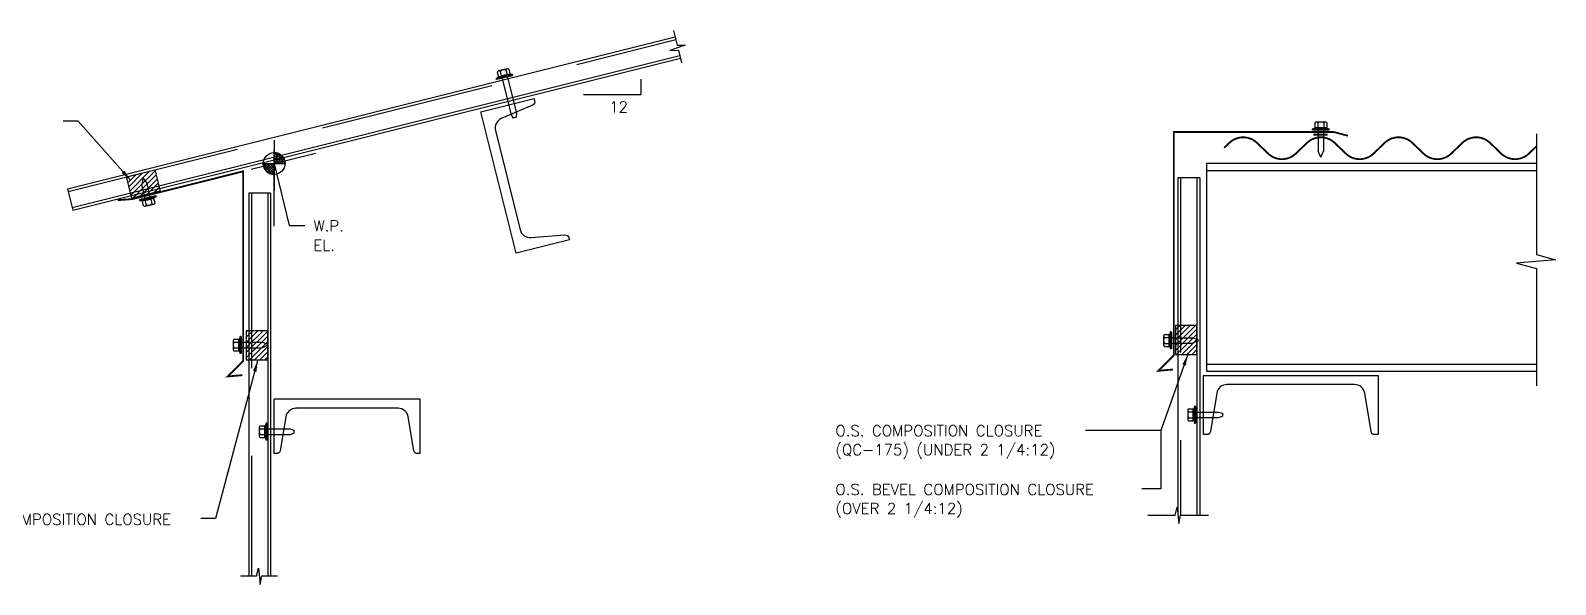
# Model space of a CAD drawing. Header units: inches. Extents: x 0 to 10293, y 0 to 4182.
# Drawn here: x 46.6 to 98.9, y 4094.2 to 4113.2 of the extents above; entities that cross this region are included whole.
import ezdxf

# ---------------------------------------------------------------- set-up
doc = ezdxf.new("R2010")
doc.units = ezdxf.units.IN
doc.header["$LTSCALE"] = 48
doc.header["$MEASUREMENT"] = 0
doc.linetypes.add('HIDDEN2', pattern=[0.1875, 0.125, -0.0625])
for name, color, linetype in [('DIMENSION', 4, 'Continuous'), ('FAST', 1, 'Continuous'), ('STRUCT', 3, 'Continuous')]:
    doc.layers.add(name, color=color, linetype=linetype)
doc.styles.add('ITALIC', font='simplex.shx')
doc.styles.add('LEROY', font='simplex.shx', dxfattribs={"height": 0.375})
doc.dimstyles.get("Standard").update_dxf_attribs({"dimtxt": 0.18, "dimasz": 0.18, "dimexe": 0.18, "dimexo": 0.0625, "dimgap": 0.09, "dimtad": 0, "dimtih": 1, "dimtoh": 1, "dimdec": 4, "dimzin": 0, "dimdsep": 46, "dimtxsty": 'Standard', "dimcen": 0.09, "dimadec": 0, "dimazin": 0, "dimtfac": 1, "dimtdec": 4, "dimtofl": 0, "dimtmove": 0, "dimatfit": 3, "dimfxl": 0, "dimtolj": 1, "dimtzin": 0, "dimarcsym": 0})
pattern_1 = [(45, (28.97135, 4085.47032), (-0.08838835, 0.08838835), [])]

# ---------------------------------------------------------------- blocks, each defined once
blk = doc.blocks.new('C5X9')
at = {"layer": 'STRUCT', "color": 3, "linetype": 'Continuous'}
for p, q in [((0.325, -0.747), (0.325, -0.75)), ((0.325, -4.253), (0.325, -4.25))]:
    blk.add_line(p, q, dxfattribs=at)
blk.add_lwpolyline([(0.325, -0.748), (0.325, -4.253, 0.36658), (0.622, -4.603), (1.775, -4.796, -0.36658), (1.88, -4.92), (1.88, -5), (0, -5), (0, 0), (1.88, 0), (1.88, -0.081, -0.36658), (1.775, -0.205), (0.622, -0.397, 0.36658)], format="xyb", close=True, dxfattribs=at)
blk = doc.blocks.new('1AB')
at = {"layer": 'FAST'}
for p, q in [((0, 0.153), (0, -0.153)), ((0.028, 0.204), (0.19, 0.204)), ((0.028, 0.102), (0.19, 0.102)), ((0.028, -0.102), (0.19, -0.102)), ((0.028, -0.204), (0.19, -0.204))]:
    blk.add_line(p, q, dxfattribs=at)
at = {"layer": 'FAST', "linetype": 'Continuous'}
for p, q in [((0.19, -0.204), (0.19, 0.204)), ((0.258, 0.295), (0.238, 0.295)), ((0.238, 0.295), (0.238, -0.295)), ((0.258, 0.295), (0.258, -0.295)), ((0.275, 0.276), (0.258, 0.276)), ((0.275, 0.276), (0.275, -0.276)), ((0.258, -0.295), (0.238, -0.295)), ((0.275, -0.276), (0.258, -0.276))]:
    blk.add_line(p, q, dxfattribs=at)
at = {"layer": 'FAST', "linetype": 'HIDDEN2'}
for p, q in [((0.275, 0.092), (1.061, 0.092)), ((1.061, 0.092), (1.19, 0.051)), ((1.19, 0.051), (1.19, -0.051)), ((0.275, -0.093), (1.061, -0.093)), ((1.061, -0.093), (1.19, -0.051))]:
    blk.add_line(p, q, dxfattribs=at)
at = {"layer": 'FAST'}
for centre, radius, start, end in [((0.06, 0.153), 0.0604, 122.1802, 237.8198), ((0.199, 0), 0.199, 149.1274, 210.8726), ((1.121, 0), 0.931, 161.5122, 198.4878), ((0.06, -0.153), 0.0604, 122.1802, 237.8198)]:
    blk.add_arc(centre, radius, start, end, dxfattribs=at)
blk = doc.blocks.new('ABHW-8')
at = {"layer": 'FAST'}
for p, q in [((-0.275, 0.153), (-0.275, -0.153)), ((-0.246, 0.204), (-0.085, 0.204)), ((-0.246, 0.102), (-0.085, 0.102)), ((-0.246, -0.102), (-0.085, -0.102)), ((-0.246, -0.205), (-0.085, -0.205))]:
    blk.add_line(p, q, dxfattribs=at)
at = {"layer": 'FAST', "linetype": 'Continuous'}
for p, q in [((-0.085, -0.205), (-0.085, 0.204)), ((-0.037, 0.295), (-0.037, -0.295)), ((-0.016, 0.295), (-0.037, 0.295)), ((-0.016, 0.295), (-0.016, -0.295)), ((0, 0.276), (-0.016, 0.276)), ((0, 0.276), (0, -0.276)), ((-0.016, -0.295), (-0.037, -0.295)), ((0, -0.276), (-0.016, -0.276))]:
    blk.add_line(p, q, dxfattribs=at)
at = {"layer": 'FAST', "linetype": 'HIDDEN2'}
for p, q in [((0, 0.092), (0.718, 0.092)), ((0.905, 0.015), (0.718, 0.092)), ((0, -0.093), (0.718, -0.093)), ((0.905, -0.015), (0.718, -0.093))]:
    blk.add_line(p, q, dxfattribs=at)
at = {"layer": 'FAST'}
for centre, radius, start, end in [((-0.214, 0.153), 0.0604, 122.1802, 237.8198), ((-0.075, 0), 0.199, 149.1274, 210.8726), ((0.847, 0), 0.931, 161.5122, 198.4878), ((-0.214, -0.153), 0.0604, 122.1802, 237.8198)]:
    blk.add_arc(centre, radius, start, end, dxfattribs=at)
at = {"layer": 'FAST', "linetype": 'HIDDEN2'}
blk.add_arc((0.899, 0), 0.016, 292.5, 67.5, dxfattribs=at)
blk = doc.blocks.new('ABHW-6')
at = {"layer": 'FAST'}
for p, q in [((-0.275, 0.153), (-0.275, -0.153)), ((-0.246, 0.204), (-0.085, 0.204)), ((-0.246, 0.102), (-0.085, 0.102)), ((-0.246, -0.102), (-0.085, -0.102)), ((-0.246, -0.205), (-0.085, -0.205))]:
    blk.add_line(p, q, dxfattribs=at)
at = {"layer": 'FAST', "linetype": 'Continuous'}
for p, q in [((-0.085, -0.205), (-0.085, 0.204)), ((-0.037, 0.295), (-0.037, -0.295)), ((-0.016, 0.295), (-0.037, 0.295)), ((-0.016, 0.295), (-0.016, -0.295)), ((0, 0.276), (-0.016, 0.276)), ((0, 0.276), (0, -0.276)), ((-0.016, -0.295), (-0.037, -0.295)), ((0, -0.276), (-0.016, -0.276))]:
    blk.add_line(p, q, dxfattribs=at)
at = {"layer": 'FAST', "linetype": 'HIDDEN2'}
for p, q in [((0, 0.092), (0.468, 0.092)), ((0.655, 0.015), (0.468, 0.092)), ((0, -0.093), (0.468, -0.093)), ((0.655, -0.015), (0.468, -0.093))]:
    blk.add_line(p, q, dxfattribs=at)
at = {"layer": 'FAST'}
for centre, radius, start, end in [((-0.214, 0.153), 0.0604, 122.1802, 237.8198), ((-0.075, 0), 0.199, 149.1274, 210.8726), ((0.847, 0), 0.931, 161.5122, 198.4878), ((-0.214, -0.153), 0.0604, 122.1802, 237.8198)]:
    blk.add_arc(centre, radius, start, end, dxfattribs=at)
at = {"layer": 'FAST', "linetype": 'HIDDEN2'}
blk.add_arc((0.649, 0), 0.016, 292.5, 67.5, dxfattribs=at)
blk = doc.blocks.new('*X171')
at = {"color": 0}
for p, q in [((368.645, 992.302), (368.665, 992.322)), ((368.645, 992.279), (368.682, 992.317)), ((368.645, 992.257), (368.697, 992.309)), ((368.718, 992.23), (368.645, 992.303)), ((368.645, 992.234), (368.71, 992.299)), ((368.696, 992.23), (368.645, 992.281)), ((368.739, 992.232), (368.647, 992.324)), ((368.664, 992.23), (368.72, 992.287)), ((368.734, 992.26), (368.674, 992.32)), ((368.63, 992.138), (368.553, 992.215)), ((368.554, 992.21), (368.574, 992.23)), ((368.559, 992.193), (368.596, 992.23)), ((368.645, 992.145), (368.56, 992.23)), ((368.567, 992.179), (368.619, 992.23)), ((368.591, 992.154), (368.569, 992.176)), ((368.577, 992.166), (368.641, 992.23)), ((368.645, 992.168), (368.582, 992.23)), ((368.589, 992.155), (368.645, 992.212)), ((368.603, 992.147), (368.645, 992.189)), ((368.645, 992.19), (368.605, 992.23)), ((368.619, 992.14), (368.645, 992.166)), ((368.645, 992.213), (368.628, 992.23)), ((368.673, 992.23), (368.645, 992.258)), ((368.65, 992.23), (368.645, 992.236)), ((368.687, 992.23), (368.729, 992.273)), ((368.709, 992.23), (368.735, 992.256)), ((368.732, 992.23), (368.739, 992.237)), ((368.638, 992.137), (368.645, 992.144))]:
    blk.add_line(p, q, dxfattribs=at)
blk = doc.blocks.new('WP')
at = {"layer": 'DIMENSION'}
for p, q in [((-0.094, 0), (0.094, 0)), ((0, 0.094), (0, -0.094))]:
    blk.add_line(p, q, dxfattribs=at)
blk.add_circle((0, 0), 0.0938, dxfattribs=at)
for start, end in [(0, 90), (180, 270)]:
    blk.add_arc((0, 0), 0.0938, start, end, dxfattribs=at)
blk.add_blockref('*X171', (-368.645, -992.23), dxfattribs=at)
blk = doc.blocks.new('BHW-12')
at = {"layer": 'FAST'}
for p, q in [((-0.275, 0.153), (-0.275, -0.153)), ((-0.246, 0.204), (-0.085, 0.204)), ((-0.246, 0.102), (-0.085, 0.102)), ((-0.246, -0.102), (-0.085, -0.102)), ((-0.246, -0.205), (-0.085, -0.205))]:
    blk.add_line(p, q, dxfattribs=at)
at = {"layer": 'FAST', "linetype": 'Continuous'}
for p, q in [((-0.085, -0.205), (-0.085, 0.204)), ((-0.037, 0.295), (-0.037, -0.295)), ((-0.016, 0.295), (-0.037, 0.295)), ((-0.016, 0.295), (-0.016, -0.295)), ((0, 0.276), (-0.016, 0.276)), ((0, 0.276), (0, -0.276)), ((-0.016, -0.295), (-0.037, -0.295)), ((0, -0.276), (-0.016, -0.276))]:
    blk.add_line(p, q, dxfattribs=at)
at = {"layer": 'FAST', "linetype": 'HIDDEN2'}
for p, q in [((0, 0.092), (1.286, 0.092)), ((1.286, 0.092), (1.415, 0.051)), ((1.415, 0.051), (1.415, -0.051)), ((0, -0.093), (1.286, -0.093)), ((1.286, -0.093), (1.415, -0.051))]:
    blk.add_line(p, q, dxfattribs=at)
at = {"layer": 'FAST'}
for centre, radius, start, end in [((-0.214, 0.153), 0.0604, 122.1802, 237.8198), ((-0.075, 0), 0.199, 149.1274, 210.8726), ((0.847, 0), 0.931, 161.5122, 198.4878), ((-0.214, -0.153), 0.0604, 122.1802, 237.8198)]:
    blk.add_arc(centre, radius, start, end, dxfattribs=at)
blk = doc.blocks.new('C6X10-5')
at = {"layer": 'STRUCT', "color": 3, "linetype": 'Continuous'}
for p, q in [((0.313, -0.811), (0.313, -0.813)), ((0.313, -5.19), (0.313, -5.187))]:
    blk.add_line(p, q, dxfattribs=at)
blk.add_lwpolyline([(0.609, -0.461, 0.366608), (0.313, -0.811), (0.313, -5.19, 0.366608), (0.609, -5.539), (1.925, -5.759, -0.366608), (2.029, -5.882), (2.029, -6), (0, -6), (0, 0), (2.029, 0), (2.029, -0.119, -0.366608), (1.925, -0.242)], format="xyb", close=True, dxfattribs=at)

msp = doc.modelspace()

# ---------------------------------------------------------------- hatches: boundary and pattern name
h = msp.add_hatch()
h.set_pattern_fill('ANSI31', color=256, style=0)
h.set_pattern_definition(pattern_1)
h.paths.add_polyline_path([(50.07916, 4107.49512), (49.89726, 4108.22273), (50.8674, 4108.46526), (51.0493, 4107.73765)])
h = msp.add_hatch()
h.set_pattern_fill('ANSI31', color=256, style=0)
h.set_pattern_definition([(45, (61.03455, 4091.0137), (-0.08838835, 0.08838835), [])])
h.paths.add_polyline_path([(85.90242, 4103.12953), (85.90242, 4102.12953), (86.6384, 4102.12953), (86.6384, 4103.12953)])
h = msp.add_hatch()
h.set_pattern_fill('ANSI31', color=256, style=0)
h.set_pattern_definition(pattern_1)
h.paths.add_polyline_path([(54.00529, 4102.94731), (54.00529, 4101.94731), (54.74331, 4101.94731), (54.74331, 4102.94731)])

# ---------------------------------------------------------------- linework, layer by layer
for p, q in [((47.86377, 4107.81099), (68.7224, 4113.0256)), ((48.02293, 4107.17434), (68.88156, 4112.38894)), ((48.04567, 4107.08339), (68.9043, 4112.29799)), ((54.96206, 4109.483), (54.96206, 4107.76113)), ((54.17337, 4108.48645), (56.37631, 4109.03718)), ((54.96206, 4106.53565), (54.96206, 4109.11941)), ((85.98215, 4108.1974), (85.98215, 4096.62607)), ((86.73215, 4108.1974), (85.98215, 4108.1974)), ((86.6384, 4108.1974), (86.6384, 4096.62607)), ((86.73215, 4108.1974), (86.73215, 4096.62607)), ((47.86377, 4107.81099), (48.04567, 4107.08339)), ((54.08706, 4107.66135), (54.08706, 4094.53497)), ((54.83706, 4107.66135), (54.08706, 4107.66135)), ((54.74331, 4107.66135), (54.74331, 4094.53497)), ((54.83706, 4107.66135), (54.83706, 4094.53497))]:
    msp.add_line(p, q)
at = {"linetype": 'HIDDEN2'}
for p, q in [((47.88651, 4107.72004), (68.74514, 4112.93465)), ((86.0759, 4108.1974), (86.0759, 4096.62607)), ((54.18081, 4107.66135), (54.18081, 4094.53497))]:
    msp.add_line(p, q, dxfattribs=at)
at = {"linetype": 'Continuous'}
for p, q in [((86.96756, 4108.6974), (98.29301, 4108.6974)), ((86.96756, 4108.6974), (86.96756, 4101.55537)), ((86.96756, 4108.4474), (98.29301, 4108.4474)), ((86.96756, 4101.80537), (98.29301, 4101.80537)), ((86.96756, 4101.55537), (98.29301, 4101.55537))]:
    msp.add_line(p, q, dxfattribs=at)
for points in [[(68.66724, 4113.24623), (68.79309, 4112.74284), (69.06651, 4112.7396), (68.53871, 4112.55651), (68.83641, 4112.56956), (68.94512, 4112.13473)], [(65.58513, 4111.05673), (67.56405, 4111.05673), (67.56405, 4111.57776)], [(98.29301, 4109.70327), (98.29301, 4105.56091), (98.9458, 4105.38275), (97.61054, 4105.26398), (98.29301, 4105.08582), (98.29301, 4101.05626)], [(54.96206, 4108.68362), (55.47963, 4106.55661), (56.01269, 4106.55661)], [(85.39999, 4099.52467), (85.39999, 4097.52187), (84.74878, 4097.52187)], [(84.95632, 4096.62607), (85.89226, 4096.62607), (85.96172, 4096.89054), (86.01134, 4096.33409), (86.07087, 4096.62607), (87.03426, 4096.62607)], [(53.80845, 4094.53497), (54.35751, 4094.53497), (54.42697, 4094.79943), (54.47658, 4094.24299), (54.53612, 4094.53497), (55.07239, 4094.53497)]]:
    msp.add_lwpolyline(points)
for points in [[(91.82305, 4109.63373, 0.062, 0.062, 0), (91.34009, 4109.76314, 0.062, 0.062, 0), (85.84414, 4109.76314, 0.062, 0.062, 0), (85.84414, 4102.10365, 0.062, 0.062, 0), (85.3138, 4101.57332, 0.062, 0.062, 0), (85.8119, 4101.6169, 0, 0, 0)], [(49.58845, 4107.42772, 0.0625, 0.0625, 0), (50.08721, 4107.46291, 0.062, 0.062, 0), (53.89956, 4108.41599, 0.062, 0.062, 0), (53.89956, 4101.90995, 0.062, 0.062, 0), (53.36923, 4101.37962, 0.062, 0.062, 0), (53.86732, 4101.4232, 0, 0, 0)]]:
    msp.add_lwpolyline(points, format="xyseb")
at = {"const_width": 0.0625}
msp.add_lwpolyline([(87.56769, 4109.21821), (87.74713, 4109.39095, -0.40313078), (88.70076, 4109.39095), (89.08048, 4109.02539, 0.40313086), (90.03411, 4109.02539), (90.41383, 4109.39095, -0.40313078), (91.36746, 4109.39095), (91.74718, 4109.02539, 0.40313086), (92.70081, 4109.02539), (93.08053, 4109.39095, -0.40313078), (94.03416, 4109.39095), (94.41388, 4109.02539, 0.40313078), (95.36751, 4109.02539), (95.74723, 4109.39095, -0.40313079), (96.70086, 4109.39095), (97.08058, 4109.02539, 0.40313078), (98.03421, 4109.02539), (98.29301, 4109.27454)], format="xyb", dxfattribs=at)
msp.add_lwpolyline([(90.62853, 4109.67198), (91.12853, 4109.67198)], dxfattribs=at)
at = {"linetype": 'Continuous'}
msp.add_lwpolyline([(50.07916, 4107.49512), (49.89726, 4108.22273), (50.8674, 4108.46526), (51.0493, 4107.73765)], close=True, dxfattribs=at)
for points in [[(85.90242, 4103.12953), (85.90242, 4102.12953), (86.6384, 4102.12953), (86.6384, 4103.12953)], [(54.00529, 4102.94731), (54.00529, 4101.94731), (54.74331, 4101.94731), (54.74331, 4102.94731)]]:
    msp.add_lwpolyline(points, close=True)

# ---------------------------------------------------------------- block references
for name, p, rotation in [('BHW-12', (62.87662, 4111.62859), 284.0361111111127), ('C5X9', (62.05828, 4110.45766), 14.03611111110326), ('ABHW-8', (90.88838, 4109.83072), 270), ('ABHW-6', (50.61698, 4107.52153), 103.4004294872306), ('C6X10-5', (92.85715, 4101.41465), 270), ('C5X9', (59.96206, 4100.61076), 270)]:
    msp.add_blockref(name, p, dxfattribs=dict(rotation=rotation))
at = {"xscale": 4, "yscale": 4, "zscale": 4}
msp.add_blockref('WP', (54.96206, 4108.68362), dxfattribs=at)
for name, p in [('ABHW-8', (53.82797, 4102.45849)), ('ABHW-8', (85.76729, 4102.6169)), ('1AB', (86.31966, 4100.06485)), ('1AB', (54.45015, 4099.4859))]:
    msp.add_blockref(name, p)

# ---------------------------------------------------------------- texts
for s, style, p in [('12', 'LEROY', (66.46291, 4110.43784)), ('W.P.', 'LEROY', (56.30915, 4106.35814)), ('EL.', 'LEROY', (56.30915, 4105.68755)), ('O.S. COMPOSITION CLOSURE', 'ITALIC', (74.22764, 4099.32874)), ('(QC-175) (UNDER 2 1/4:12)', 'ITALIC', (74.22764, 4098.67725)), ('O.S. BEVEL COMPOSITION CLOSURE', 'ITALIC', (74.22764, 4097.31274)), ('(OVER 2 1/4:12)', 'ITALIC', (74.22764, 4096.66125)), ('O.S. COMPOSITION CLOSURE', 'LEROY', (44.31691, 4096.28785))]:
    msp.add_text(s, height=0.375, dxfattribs=dict(style=style)).set_placement(p)

# ---------------------------------------------------------------- leaders
for points, override in [([(50.02569, 4108.11487), (48.22829, 4110.13893), (47.71627, 4110.13893)], {"dimtxt": 0.375, "dimasz": 0.375, "dimexe": 0.179688, "dimgap": 0.09375, "dimtad": 1, "dimtih": 0, "dimtoh": 0, "dimdec": 5, "dimzin": 3, "dimtxsty": 'ITALIC', "dimcen": 0.09375, "dimclrt": 2, "dimaunit": 1, "dimtdec": 5, "dimtzin": 3}), ([(86.32145, 4102.12953), (85.39999, 4099.52467), (82.81368, 4099.52467)], {"dimtxt": 0.375, "dimasz": 0.375, "dimexe": 0.179688, "dimgap": 0.0625, "dimtad": 1, "dimtih": 0, "dimtoh": 0, "dimdec": 5, "dimzin": 3, "dimtxsty": 'LEROY', "dimcen": 0.09375, "dimclrt": 2, "dimaunit": 1, "dimtdec": 5, "dimtzin": 3}), ([(54.39123, 4101.91718), (52.94761, 4096.50359), (52.44006, 4096.50359)], {"dimtxt": 0.375, "dimasz": 0.375, "dimexe": 0.179688, "dimgap": 0.09375, "dimtad": 1, "dimtih": 0, "dimtoh": 0, "dimdec": 5, "dimzin": 3, "dimtxsty": 'ITALIC', "dimcen": 0.09375, "dimclrt": 2, "dimaunit": 1, "dimtdec": 5, "dimtzin": 3})]:
    msp.add_leader(points, dimstyle='Standard', override=override)

doc.saveas('drawing.dxf')
